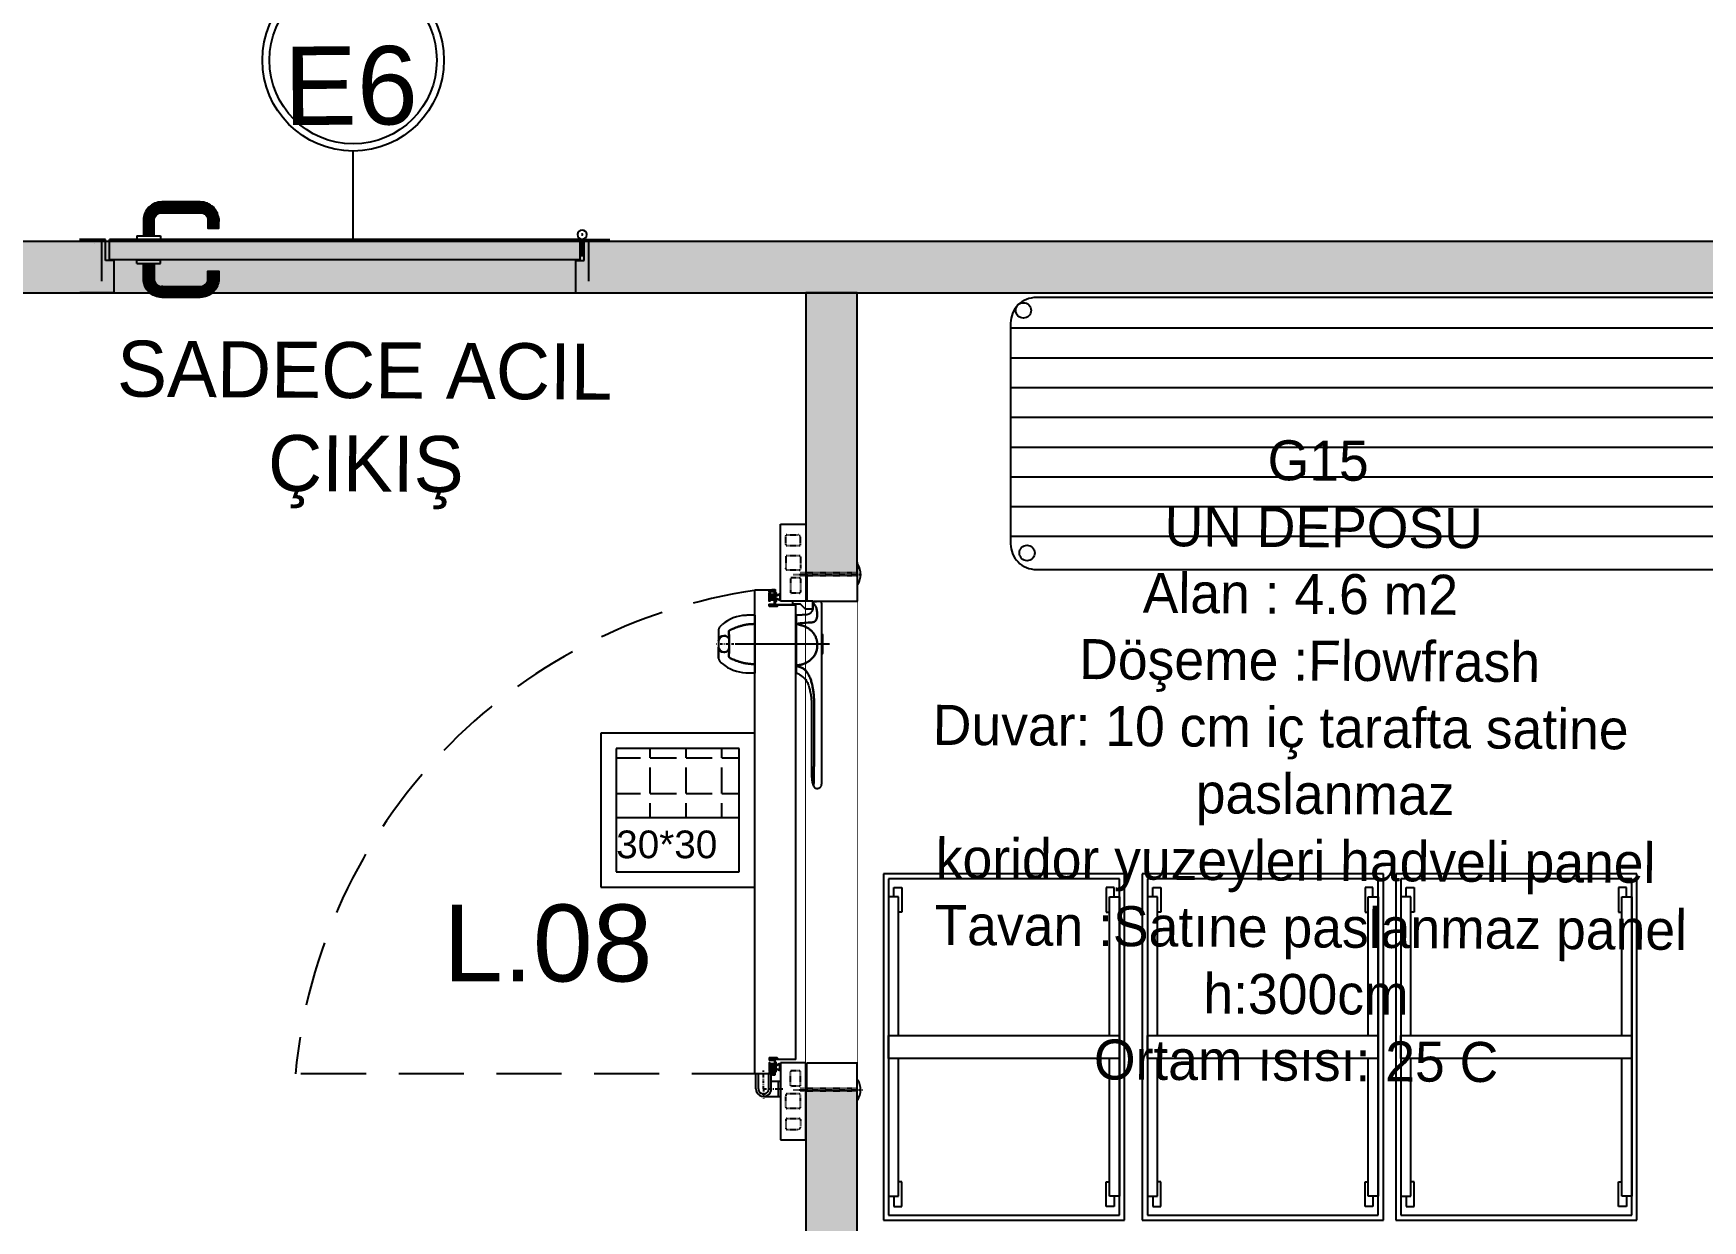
# Model space of a CAD drawing. Header units: millimetres. Extents: x 17474 to 44983, y -1049 to 14585.
# Drawn here: x 19388.9 to 19714.4, y 415.3 to 646.7 of the extents above; entities that cross this region are included whole.
import ezdxf

# ---------------------------------------------------------------- set-up
doc = ezdxf.new("R2010")
doc.units = ezdxf.units.MM
doc.set_wipeout_variables(frame=1)
for name, pattern in [('DASHED', [19.05, 12.7, -6.35]), ('STRICHPUNKT', [1, 0.5, -0.25, 0, -0.25]), ('VERDECKT', [0.375, 0.25, -0.125])]:
    doc.linetypes.add(name, pattern=pattern)
for name, color, linetype in [('10 CM  SOĞUK ODA PANEL-PASLANMAZ KAPLAMA', 253, 'Continuous'), ('ACHSEN', 12, 'STRICHPUNKT'), ('BEMASSUNG', 9, 'Continuous'), ('Kıtc-028 Yer Izgarası', 252, 'Continuous'), ('Kıtc-041 İstif Rafı', 7, 'Continuous'), ('S2000-002 Çizgi', 7, 'Continuous'), ('SCHRAFFUR', 8, 'Continuous'), ('SOĞUK ODA KAPI', 42, 'Continuous'), ('TEFRIS-SABIT_OGE', 7, 'Continuous'), ('TXT-YOO', 7, 'Continuous'), ('UMRISS03', 2, 'Continuous'), ('UMRISS05', 3, 'Continuous'), ('VERDECKTE', 13, 'VERDECKT'), ('YAZI-1_OGE', 255, 'Continuous')]:
    doc.layers.add(name, color=color, linetype=linetype)
doc.layers.add('DÖŞEME', color=7, linetype='Continuous', lineweight=13, true_color=0x616161)
doc.styles.add('MEKAN', font='stylu.ttf', dxfattribs={"height": 13})
doc.styles.get("Standard").update_dxf_attribs({"font": 'arial.ttf'})
doc.styles.add('X_Roads$0$Standard', font='arial.ttf')

# ---------------------------------------------------------------- blocks, each defined once
blk = doc.blocks.new('A$C1AAB3821')
at = {"layer": 'Kıtc-028 Yer Izgarası'}
for p, q in [((30, 30), (0, 30)), ((0, 30), (0, 0)), ((30, 0), (30, 30)), ((27, 27), (3, 27)), ((3, 27), (3, 3)), ((9.65, 25.24), (9.65, 27)), ((16.63, 25.24), (16.63, 27)), ((23.62, 25.24), (23.62, 27)), ((27, 3), (27, 27)), ((3, 25.24), (7.74, 25.24)), ((9.65, 25.24), (14.73, 25.24)), ((9.65, 18.25), (9.65, 23.33)), ((16.63, 25.24), (21.71, 25.24)), ((16.63, 18.25), (16.63, 23.33)), ((23.62, 25.24), (27, 25.24)), ((23.62, 18.25), (23.62, 23.33)), ((3, 18.25), (7.74, 18.25)), ((9.65, 18.25), (14.73, 18.25)), ((9.65, 13.5), (9.65, 16.35)), ((16.63, 18.25), (21.71, 18.25)), ((16.63, 13.5), (16.63, 16.35)), ((23.62, 18.25), (27, 18.25)), ((23.62, 13.5), (23.62, 16.35)), ((27, 13.5), (3, 13.5)), ((3, 13.5), (3, 3)), ((27, 3), (27, 13.5)), ((0, 0), (30, 0)), ((3, 3), (27, 3)), ((3, 3), (27, 3))]:
    blk.add_line(p, q, dxfattribs=at)
blk.add_text('30*30', height=5.4, dxfattribs=at).set_placement((3, 5.64))
blk = doc.blocks.new('A$C0DC34148')
at = {"layer": 'S2000-002 Çizgi', "color": 251}
for p, q in [((0, 47), (0, 0)), ((67.5, 47), (0, 47)), ((1, 46), (1, 1)), ((66.5, 46), (1, 46)), ((4.46, 44.04), (4.46, 46)), ((4.46, 46), (62.85, 46)), ((31.51, 1), (31.51, 46)), ((31.51, 46), (35.99, 46)), ((35.99, 46), (35.99, 1)), ((62.85, 46), (62.85, 44.04)), ((66.5, 1), (66.5, 46)), ((67.5, 0), (67.5, 47)), ((4.46, 44.96), (2.65, 44.96)), ((2.65, 44.96), (2.65, 43.41)), ((2.65, 43.41), (7.44, 43.41)), ((31.51, 44.04), (4.46, 44.04)), ((7.44, 43.41), (7.44, 44.04)), ((62.85, 44.04), (35.99, 44.04)), ((60.06, 43.41), (60.06, 44.04)), ((64.85, 43.41), (60.06, 43.41)), ((62.85, 44.96), (64.85, 44.96)), ((64.85, 44.96), (64.85, 43.41)), ((2.65, 2.04), (2.65, 3.59)), ((2.65, 3.59), (7.44, 3.59)), ((7.44, 3.59), (7.44, 2.96)), ((64.85, 3.59), (60.06, 3.59)), ((60.06, 3.59), (60.06, 2.96)), ((64.85, 2.04), (64.85, 3.59)), ((1, 1), (66.5, 1)), ((4.46, 2.04), (2.65, 2.04)), ((31.51, 2.96), (4.46, 2.96)), ((4.46, 2.96), (4.46, 1)), ((4.46, 1), (62.85, 1)), ((35.99, 1), (31.51, 1)), ((62.85, 2.96), (35.99, 2.96)), ((62.85, 1), (62.85, 2.96)), ((62.85, 2.04), (64.85, 2.04)), ((0, 0), (67.5, 0))]:
    blk.add_line(p, q, dxfattribs=at)
blk = doc.blocks.new('A$C4AF70ADA')
at = {"layer": 'Kıtc-041 İstif Rafı'}
for p, q in [((178, 53), (5, 53)), ((0, 48), (0, 5)), ((183, 47), (0, 47)), ((183, 5), (183, 48)), ((183, 41.2), (0, 41.2)), ((183, 35.4), (0, 35.4)), ((183, 29.6), (0, 29.6)), ((183, 23.8), (0, 23.8)), ((183, 18), (0, 18)), ((183, 12.2), (0, 12.2)), ((183, 6.4), (0, 6.4)), ((5, 0), (178, 0))]:
    blk.add_line(p, q, dxfattribs=at)
for centre in [(2.5, 50.5), (179.78, 49.81), (3.21, 3.21), (179.79, 3.21)]:
    blk.add_circle(centre, 1.5, dxfattribs=at)
for centre, start, end in [((4.96, 48.04), 89.5349, 180.4651), ((178.04, 48), 359.5349, 90.4651), ((4.96, 4.96), 179.5349, 270.4651), ((178.04, 4.96), 269.5349, 0.4651)]:
    blk.add_arc(centre, 4.96, start, end, dxfattribs=at)
blk = doc.blocks.new('ET KAPI KOD')
at = {"layer": 'YAZI-1_OGE', "color": 6}
blk.add_line((15252, 7120.58), (15252, 7137.64), dxfattribs=at)
for radius in [17.7, 16.3]:
    blk.add_circle((15252, 7155.33), radius, dxfattribs=at)
blk = doc.blocks.new('A$C636743B1')
at = {"color": 7, "linetype": 'Continuous', "lineweight": 30}
for p, q in [((17.69, 19.62), (17.35, 19.62)), ((23.35, 20.65), (21.55, 20.65)), ((22.05, 20.66), (22.19, 20.66)), ((22.05, 20.65), (22.05, 20.66)), ((22.29, 20.66), (22.19, 20.66)), ((22.19, 20.65), (22.19, 20.66)), ((22.29, 20.66), (24.42, 20.66)), ((22.29, 20.66), (22.29, 20.65)), ((25.15, 20.65), (23.35, 20.65)), ((24.42, 20.66), (24.52, 20.66)), ((24.42, 20.65), (24.42, 20.66)), ((24.52, 20.66), (24.65, 20.66)), ((24.52, 20.65), (24.52, 20.66)), ((24.65, 20.65), (24.65, 20.66)), ((19.38, 15.55), (17.73, 15.55)), ((19.4, 15.55), (27.56, 15.55)), ((24.95, 1.55), (24.94, 1.42))]:
    blk.add_line(p, q, dxfattribs=at)
for centre, radius, start, end in [((21.55, 20.45), 0.2, 90, 165.3286), ((25.15, 20.45), 0.2, 14.7553, 90), ((18.91, 15.3), 0.552, 27.5288, 30.3991), ((22.76, 1.42), 0.998, 179.8792, 267.552), ((23.95, 1.42), 0.998, 272.448, 0.1208), ((24.05, 1.58), 0.899, 357.9446, 83.1768)]:
    blk.add_arc(centre, radius, start, end, dxfattribs=at)
for points, knots in [([(17.35, 19.62), (17.26, 19.62), (17.17, 19.61), (16.99, 19.6), (16.9, 19.59), (16.73, 19.56), (16.65, 19.55), (16.49, 19.51), (16.42, 19.49), (16.27, 19.45), (16.2, 19.42), (16.08, 19.38), (16.03, 19.35), (15.95, 19.31), (15.92, 19.3), (15.88, 19.27), (15.86, 19.26), (15.8, 19.22), (15.76, 19.19), (15.74, 19.17)], [0, 0, 0, 0, 0.125, 0.125, 0.25, 0.25, 0.375, 0.375, 0.5, 0.5, 0.625, 0.625, 0.75, 0.75, 0.8125, 0.8125, 0.875, 0.875, 1, 1, 1, 1]), ([(19.12, 18.63), (19.12, 18.71), (19.11, 18.79), (19.07, 18.9), (19.06, 18.94), (19.03, 19.01), (19.01, 19.05), (18.97, 19.11), (18.95, 19.15), (18.9, 19.21), (18.87, 19.24), (18.79, 19.32), (18.72, 19.37), (18.62, 19.43), (18.58, 19.45), (18.51, 19.48), (18.47, 19.5), (18.36, 19.54), (18.28, 19.56), (18.11, 19.6), (18.03, 19.61), (17.86, 19.62), (17.78, 19.62), (17.69, 19.62)], [0, 0, 0, 0, 0.125, 0.125, 0.1875, 0.1875, 0.25, 0.25, 0.3125, 0.3125, 0.375, 0.375, 0.5, 0.5, 0.5625, 0.5625, 0.625, 0.625, 0.75, 0.75, 0.875, 0.875, 1, 1, 1, 1]), ([(23.31, 19.63), (23.29, 19.63), (23.26, 19.63), (23.21, 19.63), (23.16, 19.63), (23.11, 19.63), (23.06, 19.62), (22.97, 19.61), (22.85, 19.6), (22.7, 19.57), (22.55, 19.54), (22.36, 19.49), (22.11, 19.4), (21.83, 19.28), (21.47, 19.08), (21.14, 18.84), (20.83, 18.57), (20.62, 18.34), (20.43, 18.1), (20.25, 17.85), (20.09, 17.58), (19.98, 17.36), (19.91, 17.19), (19.87, 17.07), (19.82, 16.95), (19.78, 16.84), (19.76, 16.76), (19.75, 16.71)], [0, 0, 0, 0, 0.010378, 0.020748, 0.031117, 0.041489, 0.051872, 0.06227, 0.093112, 0.124053, 0.154883, 0.185878, 0.24823, 0.310784, 0.373013, 0.498068, 0.559653, 0.62321, 0.684979, 0.74872, 0.810615, 0.874277, 0.898984, 0.923899, 0.949033, 0.974396, 1, 1, 1, 1]), ([(23.35, 19.64), (23.34, 19.64), (23.33, 19.63), (23.32, 19.63), (23.31, 19.63)], [0, 0, 0, 0, 0.499997, 1, 1, 1, 1]), ([(23.42, 19.64), (23.41, 19.64), (23.39, 19.64), (23.36, 19.64), (23.35, 19.64)], [0, 0, 0, 0, 0.500626, 1, 1, 1, 1]), ([(27.44, 16.09), (27.44, 16.11), (27.43, 16.15), (27.42, 16.21), (27.41, 16.27), (27.4, 16.34), (27.39, 16.4), (27.37, 16.5), (27.33, 16.64), (27.28, 16.81), (27.22, 16.99), (27.14, 17.22), (27.01, 17.5), (26.82, 17.83), (26.54, 18.23), (26.13, 18.69), (25.64, 19.06), (25.21, 19.3), (24.87, 19.45), (24.58, 19.54), (24.34, 19.59), (24.16, 19.62), (23.98, 19.64), (23.82, 19.65), (23.7, 19.65), (23.61, 19.65), (23.52, 19.65), (23.45, 19.64), (23.42, 19.64)], [0, 0, 0, 0, 0.010572, 0.021117, 0.031635, 0.042127, 0.052596, 0.06304, 0.0945, 0.125637, 0.157148, 0.188248, 0.251304, 0.315054, 0.376557, 0.501829, 0.626283, 0.688476, 0.751151, 0.813198, 0.844175, 0.874998, 0.906162, 0.937262, 0.952953, 0.96862, 0.984292, 1, 1, 1, 1]), ([(15.35, 18.8), (15.35, 18.8), (15.34, 18.79), (15.37, 18.82), (15.44, 18.89), (15.56, 19), (15.68, 19.11), (15.74, 19.17)], [0, 0, 0, 0, 0.000485, 0.250117, 0.50139, 0.748482, 1, 1, 1, 1]), ([(19.75, 16.71), (19.74, 16.7), (19.73, 16.66), (19.71, 16.6), (19.7, 16.54), (19.68, 16.48), (19.66, 16.39), (19.62, 16.27), (19.58, 16.12), (19.54, 15.97), (19.51, 15.85), (19.49, 15.75), (19.47, 15.69), (19.45, 15.65), (19.44, 15.62), (19.43, 15.59), (19.42, 15.58), (19.42, 15.57), (19.41, 15.56), (19.41, 15.55), (19.4, 15.55)], [0, 0, 0, 0, 0.049484, 0.099223, 0.149218, 0.199471, 0.249985, 0.376922, 0.499168, 0.633864, 0.748411, 0.816683, 0.873652, 0.907735, 0.936863, 0.953569, 0.968429, 0.980097, 0.990588, 1, 1, 1, 1]), ([(50, 19.01), (49.89, 19.01), (49.77, 19.01), (49.6, 19.01), (49.54, 19.01), (49.43, 19.01), (49.38, 19.01), (49.23, 19.01), (49.14, 19.01), (48.96, 19.01), (48.87, 19.01), (48.48, 19.01), (48.23, 19.01), (47.91, 19), (47.81, 19), (47.62, 19.01), (47.53, 19.01), (47.36, 19.01), (47.27, 19.01), (47.13, 19.02), (47.08, 19.02), (46.97, 19.02), (46.92, 19.02), (46.81, 19.02), (46.75, 19.03), (46.64, 19.03), (46.48, 19.03), (46.31, 19.04), (45.99, 19.04), (45.77, 19.05), (45.13, 19.06), (44.71, 19.06), (43.85, 19.06), (43.4, 19.06), (42.7, 19.06), (42.45, 19.06), (41.95, 19.06), (41.7, 19.06), (41.29, 19.06), (41.16, 19.06), (40.88, 19.06), (40.73, 19.06), (40.44, 19.06), (40.3, 19.06), (39.99, 19.06), (39.84, 19.06), (39.6, 19.06), (39.52, 19.06), (39.36, 19.06), (39.28, 19.06), (39.03, 19.06), (38.85, 19.06), (38.6, 19.06), (38.52, 19.06), (38.35, 19.06), (38.27, 19.06), (38.03, 19.06), (37.87, 19.06), (37.57, 19.07), (37.43, 19.07), (37.14, 19.07), (37.01, 19.07), (36.61, 19.07), (36.37, 19.07), (35.89, 19.07), (35.66, 19.07), (35.39, 19.07), (35.33, 19.07), (35.23, 19.07), (35.17, 19.07), (35.01, 19.06), (34.91, 19.06), (34.59, 19.05), (34.38, 19.04), (33.95, 19.02), (33.74, 19), (33.29, 18.97), (33.06, 18.94), (32.7, 18.9), (32.58, 18.89), (32.34, 18.85), (32.22, 18.84), (31.98, 18.79), (31.86, 18.77), (31.68, 18.74), (31.62, 18.73), (31.49, 18.7), (31.43, 18.69), (31.25, 18.65), (31.13, 18.62), (30.89, 18.56), (30.77, 18.52), (30.53, 18.45), (30.41, 18.41), (30.17, 18.33), (30.05, 18.28), (29.7, 18.14), (29.47, 18.03), (29.03, 17.78), (28.83, 17.64), (28.46, 17.33), (28.3, 17.15), (28.04, 16.76), (27.93, 16.54), (27.76, 16.08), (27.69, 15.83), (27.62, 15.59)], [0, 0, 0, 0, 0.007813, 0.007813, 0.011719, 0.011719, 0.015625, 0.015625, 0.023438, 0.023438, 0.03125, 0.03125, 0.0625, 0.0625, 0.078125, 0.078125, 0.09375, 0.09375, 0.109375, 0.109375, 0.117187, 0.117187, 0.125, 0.125, 0.132812, 0.132812, 0.140625, 0.15625, 0.15625, 0.1875, 0.1875, 0.25, 0.25, 0.3125, 0.3125, 0.34375, 0.34375, 0.375, 0.375, 0.390625, 0.390625, 0.40625, 0.40625, 0.421875, 0.421875, 0.4375, 0.4375, 0.445313, 0.445313, 0.453125, 0.453125, 0.46875, 0.46875, 0.476563, 0.476563, 0.484375, 0.484375, 0.5, 0.5, 0.515625, 0.515625, 0.53125, 0.53125, 0.5625, 0.5625, 0.59375, 0.59375, 0.601563, 0.601563, 0.609375, 0.609375, 0.625, 0.625, 0.65625, 0.65625, 0.6875, 0.6875, 0.71875, 0.71875, 0.734375, 0.734375, 0.75, 0.75, 0.765625, 0.765625, 0.773437, 0.773437, 0.78125, 0.78125, 0.796875, 0.796875, 0.8125, 0.8125, 0.828125, 0.828125, 0.84375, 0.84375, 0.875, 0.875, 0.90625, 0.90625, 0.9375, 0.9375, 0.96875, 0.96875, 1, 1, 1, 1]), ([(50, 19.01), (50.06, 19.01), (50.2, 19.01), (50.38, 18.98), (50.55, 18.95), (50.71, 18.94), (50.85, 18.93), (50.96, 18.93), (51.02, 18.94), (51.05, 18.94), (51.05, 18.94), (51.05, 18.94)], [0, 0, 0, 0, 0.110912, 0.232083, 0.362175, 0.499262, 0.636201, 0.76957, 0.893569, 0.955315, 1, 1, 1, 1]), ([(27.56, 15.55), (27.56, 15.55), (27.56, 15.56), (27.55, 15.57), (27.55, 15.58), (27.54, 15.59), (27.54, 15.61), (27.53, 15.62), (27.53, 15.64), (27.52, 15.66), (27.51, 15.69), (27.5, 15.74), (27.48, 15.81), (27.47, 15.88), (27.46, 15.95), (27.45, 16.02), (27.44, 16.07), (27.44, 16.09)], [0, 0, 0, 0, 0.022199, 0.045629, 0.07038, 0.096525, 0.12413, 0.153247, 0.183922, 0.216196, 0.250102, 0.366926, 0.49975, 0.62023, 0.749884, 0.87259, 1, 1, 1, 1]), ([(27.62, 15.59), (27.62, 15.59), (27.62, 15.59), (27.62, 15.59), (27.62, 15.59), (27.62, 15.59), (27.62, 15.58), (27.62, 15.58), (27.61, 15.58), (27.61, 15.57), (27.61, 15.57), (27.61, 15.57), (27.6, 15.57), (27.6, 15.57), (27.6, 15.56), (27.6, 15.56), (27.59, 15.56), (27.59, 15.56), (27.59, 15.56), (27.59, 15.56), (27.58, 15.55), (27.58, 15.55), (27.57, 15.55), (27.57, 15.55)], [0, 0, 0, 0, 0.004751, 0.00945, 0.018647, 0.036285, 0.068918, 0.126251, 0.174269, 0.239554, 0.275914, 0.300499, 0.36816, 0.411986, 0.453888, 0.509378, 0.52138, 0.533002, 0.573311, 0.637733, 0.717038, 0.866069, 1, 1, 1, 1]), ([(28.98, 15.55), (28.98, 15.55), (28.96, 15.55), (28.88, 15.55), (28.75, 15.55), (28.56, 15.55), (28.34, 15.55), (28.14, 15.55), (27.97, 15.55), (27.84, 15.55), (27.71, 15.55), (27.62, 15.55), (27.58, 15.55), (27.58, 15.55), (27.57, 15.55), (27.57, 15.55)], [0.8527358, 0.8527358, 0.8527358, 0.8527358, 0.8711439, 0.8895519, 0.9079599, 0.9263679, 0.9447759, 0.963184, 0.972388, 0.981592, 0.990796, 1, 1, 1, 1.0009475, 1.0009475, 1.0009475, 1.0009475]), ([(17.7, 7.45), (17.7, 7.45), (17.7, 7.45), (17.7, 7.45), (17.7, 7.45), (17.71, 7.45), (17.71, 7.45), (17.72, 7.45), (17.72, 7.45), (17.73, 7.45), (17.76, 7.45), (17.81, 7.45), (17.87, 7.45), (17.97, 7.45), (18.13, 7.45), (18.33, 7.45), (18.52, 7.45), (18.67, 7.45), (18.83, 7.45), (18.97, 7.45), (19.09, 7.45), (19.19, 7.45), (19.28, 7.45), (19.35, 7.45), (19.38, 7.45)], [0, 0, 0, 0, 0.015637, 0.031267, 0.046891, 0.062512, 0.078134, 0.093757, 0.109384, 0.125019, 0.187516, 0.250026, 0.312523, 0.375033, 0.500001, 0.62497, 0.687468, 0.749977, 0.812475, 0.874984, 0.906241, 0.937483, 0.96873, 1, 1, 1, 1]), ([(19.38, 7.45), (19.38, 7.45), (19.39, 7.45), (19.4, 7.45), (19.41, 7.45), (19.42, 7.45), (19.42, 7.45)], [0, 0, 0, 0, 0.248094, 0.500004, 0.805842, 1, 1, 1, 1]), ([(19.43, 7.45), (19.45, 7.45), (19.49, 7.45), (19.54, 7.45), (19.6, 7.45), (19.66, 7.45), (19.71, 7.45), (19.77, 7.45), (19.83, 7.45), (19.89, 7.45), (19.95, 7.45), (20.01, 7.45), (20.07, 7.45), (20.13, 7.45), (20.19, 7.45), (20.26, 7.45), (20.32, 7.45), (20.38, 7.45), (20.45, 7.45), (20.51, 7.45), (20.57, 7.45), (20.64, 7.45), (20.7, 7.45), (20.77, 7.45), (20.84, 7.45), (20.9, 7.45), (20.97, 7.45), (21.04, 7.45), (21.1, 7.45), (21.17, 7.45), (21.3, 7.45), (21.49, 7.45), (21.75, 7.45), (22.01, 7.45), (22.27, 7.45), (22.54, 7.45), (22.9, 7.45), (23.35, 7.45), (23.8, 7.45), (24.15, 7.45), (24.42, 7.45), (24.68, 7.45), (24.94, 7.45), (25.2, 7.45), (25.42, 7.45), (25.59, 7.45), (25.72, 7.45), (25.85, 7.45), (25.98, 7.45), (26.1, 7.45), (26.23, 7.45), (26.35, 7.45), (26.47, 7.45), (26.59, 7.45), (26.71, 7.45), (26.83, 7.45), (26.94, 7.45), (27.05, 7.45), (27.16, 7.45), (27.23, 7.45), (27.27, 7.45)], [0, 0, 0, 0, 0.008782, 0.017541, 0.02628, 0.035001, 0.043705, 0.052393, 0.061066, 0.069724, 0.07837, 0.087003, 0.095627, 0.10424, 0.112845, 0.121442, 0.130033, 0.138617, 0.147197, 0.155772, 0.164343, 0.172911, 0.181476, 0.19004, 0.198601, 0.207162, 0.215721, 0.224279, 0.232836, 0.241393, 0.24995, 0.28151, 0.312787, 0.343766, 0.374433, 0.406269, 0.43705, 0.499703, 0.56189, 0.592527, 0.624205, 0.655053, 0.68622, 0.717693, 0.749456, 0.766038, 0.782622, 0.79921, 0.815803, 0.832404, 0.849015, 0.865642, 0.88229, 0.898964, 0.915673, 0.932423, 0.949222, 0.96608, 0.983001, 1, 1, 1, 1]), ([(19.43, 7.45), (19.44, 7.32), (19.44, 7.19), (19.45, 6.92), (19.46, 6.79), (19.48, 6.53), (19.49, 6.41), (19.52, 6.16), (19.53, 6.03), (19.56, 5.85), (19.57, 5.79), (19.58, 5.7), (19.59, 5.67), (19.6, 5.61), (19.61, 5.58), (19.62, 5.5), (19.63, 5.44), (19.66, 5.33), (19.7, 5.16), (19.74, 5), (19.8, 4.8), (19.83, 4.69), (19.89, 4.49), (19.92, 4.39), (19.99, 4.2), (20.02, 4.11), (20.12, 3.84), (20.19, 3.67), (20.28, 3.44), (20.33, 3.32), (20.37, 3.22), (20.4, 3.15), (20.41, 3.12), (20.45, 3.03), (20.47, 2.97), (20.52, 2.86), (20.53, 2.81), (20.56, 2.75), (20.57, 2.73), (20.58, 2.7), (20.59, 2.68), (20.61, 2.66), (20.61, 2.65), (20.62, 2.64), (20.62, 2.64), (20.62, 2.63), (20.63, 2.63), (20.63, 2.63), (20.63, 2.63), (20.63, 2.63), (20.63, 2.63), (20.63, 2.62), (20.63, 2.62), (20.63, 2.62), (20.63, 2.62), (20.64, 2.62), (20.64, 2.62), (20.64, 2.61), (20.65, 2.6), (20.68, 2.56), (20.71, 2.53), (20.8, 2.44), (20.86, 2.41), (20.96, 2.38), (20.99, 2.38), (21.03, 2.38), (21.05, 2.38), (21.07, 2.38), (21.07, 2.38), (21.08, 2.38), (21.08, 2.38), (21.09, 2.39), (21.09, 2.39), (21.1, 2.39), (21.1, 2.39), (21.17, 2.4), (21.22, 2.41), (21.39, 2.43), (21.49, 2.44), (21.7, 2.45), (21.8, 2.45), (22, 2.45), (22.11, 2.45), (22.27, 2.46), (22.32, 2.46), (22.4, 2.47), (22.43, 2.47), (22.47, 2.47), (22.49, 2.47), (22.51, 2.47), (22.52, 2.47), (22.53, 2.47), (22.53, 2.47), (22.53, 2.47), (22.53, 2.47), (22.53, 2.47), (22.53, 2.47), (22.53, 2.47), (22.53, 2.47), (22.53, 2.47), (22.53, 2.47), (22.54, 2.47), (22.54, 2.47), (22.54, 2.47), (22.54, 2.47), (22.54, 2.47), (22.54, 2.47), (22.54, 2.47), (22.55, 2.47)], [0, 0, 0, 0, 0.015625, 0.015625, 0.03125, 0.03125, 0.046875, 0.046875, 0.0625, 0.0625, 0.070312, 0.070312, 0.074219, 0.074219, 0.078125, 0.078125, 0.085937, 0.085937, 0.09375, 0.109375, 0.109375, 0.125, 0.125, 0.140625, 0.140625, 0.15625, 0.15625, 0.1875, 0.1875, 0.203125, 0.210937, 0.210937, 0.21875, 0.21875, 0.234375, 0.234375, 0.25, 0.25, 0.257812, 0.257812, 0.265625, 0.265625, 0.269531, 0.269531, 0.271484, 0.271484, 0.273437, 0.273437, 0.273926, 0.273926, 0.274414, 0.274414, 0.275391, 0.275391, 0.276367, 0.276367, 0.277344, 0.277344, 0.28125, 0.28125, 0.3125, 0.3125, 0.375, 0.375, 0.40625, 0.40625, 0.421875, 0.421875, 0.425781, 0.425781, 0.429687, 0.429687, 0.433594, 0.433594, 0.4375, 0.4375, 0.5, 0.5, 0.625, 0.625, 0.75, 0.75, 0.875, 0.875, 0.9375, 0.9375, 0.96875, 0.96875, 0.984375, 0.984375, 0.992187, 0.992187, 0.993164, 0.993164, 0.993652, 0.993652, 0.994141, 0.994141, 0.995117, 0.995117, 0.996094, 0.996094, 0.996582, 0.996582, 0.99707, 0.99707, 0.998047, 1, 1, 1, 1]), ([(24.16, 2.47), (24.16, 2.47), (24.16, 2.47), (24.16, 2.47), (24.16, 2.47), (24.17, 2.47), (24.17, 2.47), (24.17, 2.47), (24.17, 2.47), (24.17, 2.47), (24.17, 2.47), (24.17, 2.47), (24.18, 2.47), (24.18, 2.47), (24.19, 2.47), (24.21, 2.47), (24.23, 2.47), (24.27, 2.47), (24.3, 2.47), (24.38, 2.46), (24.43, 2.46), (24.59, 2.45), (24.7, 2.45), (24.9, 2.45), (25, 2.45), (25.21, 2.44), (25.31, 2.43), (25.48, 2.41), (25.53, 2.4), (25.59, 2.39), (25.6, 2.39), (25.6, 2.39), (25.61, 2.39), (25.62, 2.38), (25.63, 2.38), (25.63, 2.38), (25.64, 2.38), (25.65, 2.38), (25.66, 2.38), (25.67, 2.38), (25.71, 2.38), (25.77, 2.38), (25.83, 2.41), (25.89, 2.44), (25.93, 2.47), (25.99, 2.52), (26.02, 2.55), (26.05, 2.6), (26.05, 2.6), (26.06, 2.61), (26.06, 2.61), (26.06, 2.62), (26.06, 2.62), (26.07, 2.62), (26.07, 2.62), (26.07, 2.62), (26.07, 2.62), (26.07, 2.62), (26.07, 2.62), (26.07, 2.63), (26.07, 2.63), (26.08, 2.63), (26.08, 2.64), (26.09, 2.65), (26.1, 2.67), (26.11, 2.68), (26.13, 2.72), (26.14, 2.74), (26.15, 2.78), (26.16, 2.8), (26.18, 2.85), (26.19, 2.87), (26.22, 2.95), (26.25, 3.01), (26.32, 3.19), (26.38, 3.33), (26.47, 3.56), (26.51, 3.64), (26.57, 3.82), (26.61, 3.9), (26.68, 4.09), (26.71, 4.18), (26.78, 4.37), (26.81, 4.47), (26.87, 4.67), (26.9, 4.77), (26.96, 4.98), (26.99, 5.09), (27.04, 5.3), (27.07, 5.42), (27.09, 5.55), (27.09, 5.56), (27.1, 5.59), (27.1, 5.6), (27.11, 5.63), (27.11, 5.65), (27.11, 5.68), (27.12, 5.72), (27.13, 5.77), (27.14, 5.83), (27.14, 5.86), (27.17, 6.01), (27.18, 6.13), (27.21, 6.39), (27.22, 6.52), (27.24, 6.78), (27.25, 6.91), (27.26, 7.18), (27.26, 7.32), (27.27, 7.45)], [0, 0, 0, 0, 0.001953, 0.001953, 0.003906, 0.003906, 0.005859, 0.005859, 0.006348, 0.006348, 0.006836, 0.006836, 0.007812, 0.007812, 0.015625, 0.015625, 0.03125, 0.03125, 0.0625, 0.0625, 0.125, 0.125, 0.25, 0.25, 0.375, 0.375, 0.5, 0.5, 0.5625, 0.5625, 0.566406, 0.566406, 0.570312, 0.574219, 0.574219, 0.578125, 0.578125, 0.585937, 0.585937, 0.59375, 0.59375, 0.625, 0.65625, 0.65625, 0.6875, 0.6875, 0.71875, 0.71875, 0.722656, 0.722656, 0.724609, 0.724609, 0.725098, 0.725098, 0.725586, 0.725586, 0.726562, 0.726562, 0.727539, 0.727539, 0.728516, 0.728516, 0.730469, 0.734375, 0.734375, 0.742187, 0.742187, 0.75, 0.75, 0.757812, 0.757812, 0.765625, 0.765625, 0.78125, 0.78125, 0.8125, 0.8125, 0.828125, 0.828125, 0.84375, 0.84375, 0.859375, 0.859375, 0.875, 0.875, 0.890625, 0.890625, 0.90625, 0.90625, 0.921875, 0.921875, 0.923828, 0.923828, 0.925781, 0.925781, 0.927734, 0.927734, 0.929687, 0.933594, 0.933594, 0.9375, 0.9375, 0.953125, 0.953125, 0.96875, 0.96875, 0.984375, 0.984375, 1, 1, 1, 1]), ([(27.28, 7.45), (27.28, 7.45), (27.29, 7.45), (27.3, 7.45), (27.31, 7.45), (27.32, 7.45), (27.32, 7.45)], [0, 0, 0, 0, 0.170194, 0.499992, 0.752039, 1, 1, 1, 1]), ([(27.32, 7.45), (27.34, 7.45), (27.37, 7.45), (27.42, 7.45), (27.47, 7.45), (27.51, 7.45), (27.56, 7.45), (27.61, 7.45), (27.65, 7.45), (27.74, 7.45), (27.87, 7.45), (28.04, 7.45), (28.19, 7.45), (28.37, 7.45), (28.57, 7.45), (28.73, 7.45), (28.83, 7.45), (28.89, 7.45), (28.94, 7.45), (28.97, 7.45), (28.99, 7.45), (28.99, 7.45), (29, 7.45), (29, 7.45), (29, 7.45)], [0, 0, 0, 0, 0.015637, 0.031267, 0.046891, 0.062512, 0.078134, 0.093757, 0.109384, 0.125019, 0.187516, 0.250026, 0.312523, 0.375033, 0.500001, 0.62497, 0.687467, 0.749977, 0.812474, 0.874984, 0.90624, 0.937483, 0.968729, 1, 1, 1, 1]), ([(21.75, 1.55), (21.75, 1.6), (21.75, 1.65), (21.77, 1.76), (21.78, 1.81), (21.82, 1.92), (21.84, 1.97), (21.9, 2.07), (21.93, 2.12), (22.01, 2.21), (22.05, 2.25), (22.14, 2.32), (22.19, 2.35), (22.29, 2.41), (22.34, 2.43), (22.44, 2.46), (22.49, 2.47), (22.55, 2.47)], [0, 0, 0, 0, 0.125, 0.125, 0.25, 0.25, 0.375, 0.375, 0.5, 0.5, 0.625, 0.625, 0.75, 0.75, 0.875, 0.875, 1, 1, 1, 1]), ([(22.55, 2.47), (22.55, 2.47), (22.58, 2.47), (22.65, 2.47), (22.68, 2.47), (22.73, 2.47), (22.77, 2.47), (22.84, 2.47), (22.88, 2.47), (22.96, 2.47), (23.01, 2.47), (23.1, 2.47), (23.15, 2.47), (23.25, 2.47), (23.3, 2.47), (23.45, 2.47), (23.56, 2.47), (23.74, 2.47), (23.83, 2.47), (23.97, 2.47), (24.03, 2.47), (24.12, 2.47), (24.15, 2.47), (24.16, 2.47)], [0, 0, 0, 0, 0.125, 0.125, 0.1875, 0.1875, 0.25, 0.25, 0.3125, 0.3125, 0.375, 0.375, 0.4375, 0.4375, 0.5, 0.5, 0.625, 0.625, 0.75, 0.75, 0.875, 0.875, 1, 1, 1, 1])]:
    blk.add_open_spline(points, degree=3, knots=knots, dxfattribs=at)
for points, degree in [([(19.38, 15.55), (19.29, 16.58), (19.2, 17.6), (19.12, 18.63)], 3), ([(51.05, 18.94), (51.05, 18.94)], 1), ([(19.38, 15.55), (19.38, 15.56), (19.39, 15.57), (19.39, 15.57)], 3), ([(19.4, 15.55), (19.4, 15.55), (19.39, 15.55), (19.38, 15.55)], 3), ([(27.57, 15.55), (27.57, 15.55), (27.56, 15.55), (27.56, 15.55)], 3), ([(19.43, 7.45), (19.43, 7.45), (19.42, 7.45), (19.42, 7.45)], 3), ([(27.28, 7.45), (27.28, 7.45), (27.27, 7.45), (27.27, 7.45)], 3), ([(21.76, 1.42), (21.76, 1.46), (21.75, 1.51), (21.75, 1.55)], 3), ([(23.99, 0.42), (26.13, 0.42)], 1)]:
    blk.add_open_spline(points, degree=degree, dxfattribs=at)
at = {"layer": 'ACHSEN', "ltscale": 0.2}
for p, q in [((9.77, 14.99), (9.77, 28.36)), ((110.26, 14.99), (110.26, 28.44)), ((3.95, 16.4), (2.55, 16.4)), ((6.35, 16.4), (8.22, 16.4)), ((8.11, 16.4), (8.7, 16.4)), ((10.65, 16.4), (13.25, 16.4)), ((109.35, 16.4), (106.75, 16.4)), ((111.88, 16.4), (111.3, 16.4)), ((113.65, 16.4), (111.78, 16.4)), ((116.05, 16.4), (117.45, 16.4)), ((2.05, 13.7), (2.05, 15.9)), ((3.95, 13.5), (2.25, 13.5)), ((4.15, 13.7), (4.15, 16.2)), ((6.15, 16.2), (6.15, 13.7)), ((6.35, 13.5), (8.48, 13.5)), ((8.69, 13.5), (8.49, 13.5)), ((8.95, 16.2), (8.95, 13.7)), ((10.45, 16.2), (10.45, 14.6)), ((10.65, 14.4), (13.25, 14.4)), ((13.45, 16.2), (13.45, 14.6)), ((106.55, 16.2), (106.55, 14.6)), ((109.35, 14.4), (106.75, 14.4)), ((109.55, 16.2), (109.55, 14.6)), ((111.05, 16.2), (111.05, 13.7)), ((111.31, 13.5), (111.51, 13.5)), ((113.65, 13.5), (111.52, 13.5)), ((113.85, 16.2), (113.85, 13.7)), ((115.85, 13.7), (115.85, 16.2)), ((116.05, 13.5), (117.75, 13.5)), ((117.95, 13.7), (117.95, 15.9))]:
    blk.add_line(p, q, dxfattribs=at)
at = {"layer": 'ACHSEN', "ltscale": 40}
blk.add_line((23.35, 22.01), (23.35, 3.67), dxfattribs=at)
at = {"layer": 'ACHSEN'}
for p, q in [((23.4, 21), (23.4, 0)), ((110.05, 9.23), (110.05, 12.93)), ((110.05, 9.19), (106.5, 9.19)), ((110.05, 9.19), (112.05, 9.19))]:
    blk.add_line(p, q, dxfattribs=at)
at = {"layer": 'ACHSEN', "ltscale": 0.2}
for centre, radius, start, end in [((2.55, 15.9), 0.5, 90, 180), ((3.95, 16.2), 0.2, 0, 90), ((6.35, 16.2), 0.2, 90, 180), ((8.71, 16.15), 0.248, 11.1412, 91.5392), ((10.65, 16.2), 0.2, 90, 180), ((13.25, 16.2), 0.2, 0, 90), ((106.75, 16.2), 0.2, 90, 180), ((109.35, 16.2), 0.2, 0, 90), ((111.29, 16.15), 0.248, 88.4608, 168.8588), ((113.65, 16.2), 0.2, 0, 90), ((116.05, 16.2), 0.2, 90, 180), ((117.45, 15.9), 0.5, 0, 90), ((2.25, 13.7), 0.2, 180, 270), ((3.95, 13.7), 0.2, 270, 0), ((6.35, 13.7), 0.2, 180, 270), ((8.71, 13.75), 0.248, 268.4608, 348.8588), ((10.65, 14.6), 0.2, 180, 270), ((13.25, 14.6), 0.2, 270, 0), ((106.75, 14.6), 0.2, 180, 270), ((109.35, 14.6), 0.2, 270, 0), ((111.29, 13.75), 0.248, 191.1412, 271.5392), ((113.65, 13.7), 0.2, 270, 0), ((116.05, 13.7), 0.2, 180, 270), ((117.75, 13.7), 0.2, 270, 0)]:
    blk.add_arc(centre, radius, start, end, dxfattribs=at)
at = {"layer": 'BEMASSUNG'}
blk.add_line((15.1, 19.5), (15.1, 18.77), dxfattribs=at)
at = {"layer": 'UMRISS03'}
for p, q in [((15.7, 10.62), (15.7, 15.5)), ((12.85, 11.3), (13, 11.3)), ((12.85, 11.3), (13, 11.3)), ((14, 10.9), (14, 11.29)), ((14.25, 11.44), (14.15, 11.44)), ((14.25, 10.75), (14.15, 10.75)), ((14.4, 10.9), (14.4, 11.29)), ((105.6, 10.9), (105.6, 11.29)), ((105.75, 11.44), (105.85, 11.44)), ((105.75, 10.75), (105.85, 10.75)), ((106, 10.9), (106, 11.29)), ((107.15, 11.3), (107, 11.3)), ((107.15, 11.3), (107, 11.3)), ((110.05, 10.69), (107.15, 10.69)), ((110.05, 10.19), (107.15, 10.19)), ((108.55, 10.69), (108.55, 12.45)), ((108.55, 12), (111.55, 12)), ((111.55, 10.45), (111.55, 12.45)), ((111.55, 9.19), (111.55, 10.45)), ((110.05, 8.19), (107.15, 8.19)), ((110.05, 7.69), (107.15, 7.69))]:
    blk.add_line(p, q, dxfattribs=at)
blk.add_lwpolyline([(16.5, 18.8), (15, 18.8), (15, 14.8), (15.5, 14.8), (15.5, 16.3), (16.5, 17.3)], close=True, dxfattribs=at)
for points in [[(13, 11.3), (12.85, 11.3), (12.85, 10.75), (12.7, 10.9), (12.7, 11.35, -0.414214), (12.8, 11.45), (13.65, 11.45, -0.414214), (13.75, 11.35), (13.75, 10.5, 0.414214), (13.85, 10.4), (14.55, 10.4, 0.414214), (14.65, 10.5), (14.65, 11.35, -0.414214), (14.75, 11.45), (15.6, 11.45, -0.414214), (15.7, 11.35), (15.7, 10.45, 0.414214), (15.75, 10.4), (15.8, 10.4, 0.414214), (15.85, 10.45), (15.85, 11.95), (16, 11.8), (16, 10.35, -0.414214), (15.9, 10.25), (15.65, 10.25, -0.414214), (15.55, 10.35), (15.55, 11.25, 0.414214), (15.5, 11.3), (14.85, 11.3, 0.414214), (14.8, 11.25), (14.8, 10.45, 0.414214), (14.85, 10.4), (15, 10.4), (15, 10.25), (13.4, 10.25), (13.4, 10.4), (13.55, 10.4, 0.414214), (13.6, 10.45), (13.6, 11.25, 0.414214), (13.55, 11.3), (13.2, 11.3, 0.414214), (13.15, 11.25), (13.15, 10.25), (13, 10.25)], [(14.74, 12.34, -0.417939), (14.8, 12.21), (14.62, 11.81, 0.285801), (14.64, 11.7), (15.06, 11.62, -0.640765), (14.98, 11.45), (14.52, 11.45), (14.52, 11.27), (14.65, 11.27), (14.52, 11.03), (14.65, 11.03), (14.52, 10.79), (14.65, 10.79), (14.52, 10.55), (13.88, 10.55), (13.75, 10.79), (13.88, 10.79), (13.75, 11.03), (13.88, 11.03), (13.75, 11.27), (13.88, 11.27), (13.88, 11.45), (13.42, 11.45, -0.640765), (13.34, 11.62), (13.76, 11.7, 0.285801), (13.78, 11.81), (13.6, 12.21, -0.417939), (13.66, 12.34, -0.198647)], [(14.71, 12.25), (14.71, 12.25), (14.53, 11.85, 0.285801), (14.56, 11.64), (14.98, 11.55), (13.42, 11.55), (13.84, 11.64, 0.285801), (13.87, 11.85), (13.69, 12.25, -0.198647)], [(107, 11.3), (107.15, 11.3), (107.15, 10.75), (107.3, 10.9), (107.3, 11.35, 0.414214), (107.2, 11.45), (106.35, 11.45, 0.414214), (106.25, 11.35), (106.25, 10.5, -0.414214), (106.15, 10.4), (105.45, 10.4, -0.414214), (105.35, 10.5), (105.35, 11.35, 0.414214), (105.25, 11.45), (104.4, 11.45, 0.414214), (104.3, 11.35), (104.3, 10.45, -0.414214), (104.25, 10.4), (104.2, 10.4, -0.414214), (104.15, 10.45), (104.15, 11.95), (104, 11.8), (104, 10.35, 0.414214), (104.1, 10.25), (104.35, 10.25, 0.414214), (104.45, 10.35), (104.45, 11.25, -0.414214), (104.5, 11.3), (105.15, 11.3, -0.414214), (105.2, 11.25), (105.2, 10.45, -0.414214), (105.15, 10.4), (105, 10.4), (105, 10.25), (106.6, 10.25), (106.6, 10.4), (106.45, 10.4, -0.414214), (106.4, 10.45), (106.4, 11.25, -0.414214), (106.45, 11.3), (106.8, 11.3, -0.414214), (106.85, 11.25), (106.85, 10.25), (107, 10.25)], [(105.26, 12.34, 0.417939), (105.2, 12.21), (105.38, 11.81, -0.285801), (105.36, 11.7), (104.94, 11.62, 0.640765), (105.02, 11.45), (105.48, 11.45), (105.48, 11.27), (105.35, 11.27), (105.48, 11.03), (105.35, 11.03), (105.48, 10.79), (105.35, 10.79), (105.48, 10.55), (106.12, 10.55), (106.25, 10.79), (106.12, 10.79), (106.25, 11.03), (106.12, 11.03), (106.25, 11.27), (106.12, 11.27), (106.12, 11.45), (106.58, 11.45, 0.640765), (106.66, 11.62), (106.24, 11.7, -0.285801), (106.22, 11.81), (106.4, 12.21, 0.417939), (106.34, 12.34, 0.198647)], [(105.29, 12.25), (105.29, 12.25), (105.47, 11.85, -0.285801), (105.44, 11.64), (105.02, 11.55), (106.58, 11.55), (106.16, 11.64, -0.285801), (106.13, 11.85), (106.31, 12.25, 0.198647)]]:
    blk.add_lwpolyline(points, format="xyb", close=True, dxfattribs=at)
for centre, radius, start, end in [((9.77, 24.15), 3.94, 60.2059, 119.977), ((110.26, 24.14), 3.94, 60.023, 119.7941), ((14.15, 11.29), 0.15, 90, 180), ((14.15, 10.9), 0.15, 180, 270), ((14.25, 11.29), 0.15, 0, 90), ((14.25, 10.9), 0.15, 270, 0), ((105.75, 11.29), 0.15, 90, 180), ((105.75, 10.9), 0.15, 180, 270), ((105.85, 11.29), 0.15, 0, 90), ((105.85, 10.9), 0.15, 270, 0), ((110.05, 9.19), 1.5, 270, 90), ((110.05, 9.19), 1, 270, 90)]:
    blk.add_arc(centre, radius, start, end, dxfattribs=at)
at = {"layer": 'UMRISS05'}
for p, q in [((7.4, 27.45), (15, 27.45)), ((15, 19.41), (15, 27.45)), ((105, 17.6), (105, 27.45)), ((114.65, 27.45), (105, 27.45)), ((0, 17.45), (6.88, 17.45)), ((0, 12.45), (0, 17.45)), ((6.79, 17.45), (15, 17.45)), ((9.74, 17.6), (15, 17.6)), ((15, 17.45), (15, 12.45)), ((110.26, 17.6), (105, 17.6)), ((113.21, 17.45), (105, 17.45)), ((105, 17.45), (105, 12.45)), ((120, 17.45), (113.11, 17.45)), ((120, 12.45), (120, 17.45)), ((104.3, 15.5), (15.7, 15.5)), ((15.7, 15.5), (15.7, 10.9)), ((15.7, 11.55), (15.7, 15.5)), ((104.3, 15.5), (104.3, 10.9)), ((8.5, 12.45), (0, 12.45)), ((15, 12.45), (8.5, 12.45)), ((12.85, 11.3), (12.85, 7.5)), ((15.7, 11.55), (15.7, 10.6)), ((105, 12.45), (111.5, 12.45)), ((107.15, 11.3), (107.15, 7.5)), ((111.5, 12.45), (120, 12.45)), ((107.15, 7.5), (12.85, 7.5)), ((20.57, 0.42), (22.71, 0.42)), ((22.71, 0.42), (22.71, 0.42)), ((23.99, 0.42), (26.14, 0.42)), ((23.99, 0.42), (23.99, 0.42))]:
    blk.add_line(p, q, dxfattribs=at)
for centre, radius, start, end in [((15.35, 20.2), 0.3, 90, 180), ((25.26, 5.99), 7.5, 182, 220.3216), ((21.45, 5.99), 7.5, 319.7004, 358), ((20.59, 1.37), 0.953, 237.5815, 268.8211), ((26.11, 1.37), 0.953, 271.1789, 302.4185)]:
    blk.add_arc(centre, radius, start, end, dxfattribs=at)
for points, degree in [([(15.05, 20.2), (15.05, 19.1)], 1), ([(15.36, 20.5), (19.33, 20.5), (21.32, 20.5), (50.67, 20.5)], 3), ([(51.48, 19.61), (51.48, 19.73)], 1), ([(15.35, 18.8), (16.26, 18.8)], 1), ([(17.66, 17.45), (17.73, 15.55)], 1), ([(17.7, 7.45), (17.76, 5.73)], 1), ([(28.94, 5.73), (29, 7.45)], 1), ([(20.57, 0.42), (22.71, 0.42)], 1)]:
    blk.add_open_spline(points, degree=degree, dxfattribs=at)
for points, knots in [([(51.48, 19.73), (51.47, 19.78), (51.47, 19.87), (51.42, 20.02), (51.34, 20.16), (51.24, 20.28), (51.11, 20.38), (50.97, 20.45), (50.82, 20.49), (50.73, 20.5), (50.68, 20.5)], [0, 0, 0, 0, 0.11689, 0.240466, 0.368935, 0.5, 0.631064, 0.759535, 0.883108, 1, 1, 1, 1]), ([(51.05, 18.94), (51.11, 18.97), (51.24, 19.04), (51.38, 19.2), (51.47, 19.4), (51.48, 19.54), (51.48, 19.61)], [0, 0, 0, 0, 0.24419, 0.499952, 0.755741, 1, 1, 1, 1]), ([(15.05, 19.1), (15.05, 19.06), (15.06, 19), (15.1, 18.93), (15.14, 18.89), (15.19, 18.85), (15.26, 18.81), (15.31, 18.8), (15.35, 18.8)], [0, 0, 0, 0, 0.239457, 0.368361, 0.5, 0.631639, 0.760542, 1, 1, 1, 1]), ([(16.26, 18.8), (16.37, 18.79), (16.57, 18.78), (16.82, 18.69), (17.01, 18.59), (17.17, 18.47), (17.32, 18.33), (17.48, 18.11), (17.62, 17.81), (17.65, 17.57), (17.66, 17.45)], [0, 0, 0, 0, 0.149019, 0.276482, 0.376209, 0.450174, 0.545333, 0.672102, 0.826366, 1, 1, 1, 1]), ([(28.98, 15.55), (29.02, 15.66), (29.1, 15.88), (29.25, 16.16), (29.41, 16.42), (29.59, 16.67), (29.82, 16.93), (30.1, 17.2), (30.45, 17.48), (30.87, 17.74), (31.35, 17.95), (31.84, 18.09), (32.27, 18.19), (32.62, 18.26), (32.93, 18.32), (33.21, 18.37), (33.51, 18.41), (33.83, 18.45), (34.16, 18.49), (34.52, 18.52), (34.92, 18.54), (35.38, 18.55), (35.9, 18.55), (36.48, 18.55), (37.09, 18.55), (37.73, 18.55), (38.52, 18.55), (39.44, 18.55), (40.48, 18.55), (41.48, 18.55), (42.43, 18.55), (43.3, 18.55), (44.1, 18.55), (44.75, 18.55), (45.27, 18.55), (45.67, 18.55), (46.03, 18.55), (46.36, 18.55), (46.66, 18.55), (46.94, 18.55), (47.25, 18.55), (47.61, 18.55), (47.94, 18.55), (48.24, 18.55), (48.5, 18.55), (48.8, 18.55), (49.11, 18.55), (49.42, 18.56), (49.73, 18.58), (50.08, 18.64), (50.46, 18.73), (50.79, 18.83), (50.99, 18.91), (51.05, 18.94)], [0, 0, 0, 0, 0.015896, 0.029532, 0.041055, 0.055276, 0.06873, 0.086042, 0.10476, 0.126321, 0.150225, 0.172087, 0.191197, 0.206842, 0.219097, 0.230984, 0.244387, 0.258017, 0.27224, 0.287483, 0.304285, 0.323838, 0.346447, 0.371548, 0.398236, 0.425755, 0.453757, 0.49961, 0.544709, 0.587913, 0.628466, 0.665831, 0.700508, 0.731077, 0.750087, 0.767323, 0.78288, 0.796808, 0.809806, 0.820554, 0.833827, 0.849207, 0.8669, 0.876896, 0.88792, 0.900397, 0.915384, 0.927207, 0.940552, 0.955654, 0.97263, 0.991327, 1, 1, 1, 1]), ([(20.01, 0.63), (19.95, 0.7), (19.78, 0.86), (19.63, 1.03), (19.54, 1.14)], [0, 0, 0, 0, 0.383497, 1, 1, 1, 1]), ([(22.71, 0.42), (22.72, 0.42), (22.73, 0.42), (22.77, 0.42), (22.78, 0.42), (22.82, 0.42), (22.84, 0.42), (22.89, 0.42), (22.92, 0.42), (22.99, 0.42), (23.03, 0.42), (23.12, 0.42), (23.16, 0.42), (23.25, 0.42), (23.3, 0.42), (23.4, 0.42), (23.45, 0.42), (23.54, 0.42), (23.59, 0.42), (23.67, 0.42), (23.71, 0.42), (23.78, 0.42), (23.81, 0.42), (23.86, 0.42), (23.88, 0.42), (23.92, 0.42), (23.94, 0.42), (23.97, 0.42), (23.98, 0.42), (23.99, 0.42)], [0, 0, 0, 0, 0.125, 0.125, 0.1875, 0.1875, 0.25, 0.25, 0.3125, 0.3125, 0.375, 0.375, 0.4375, 0.4375, 0.5, 0.5, 0.5625, 0.5625, 0.625, 0.625, 0.6875, 0.6875, 0.75, 0.75, 0.8125, 0.8125, 0.875, 0.875, 1, 1, 1, 1]), ([(26.62, 0.57), (26.7, 0.63), (26.86, 0.74), (27.02, 0.95), (27.12, 1.08), (27.16, 1.14)], [0, 0, 0, 0, 0.347891, 0.69979, 1, 1, 1, 1])]:
    blk.add_open_spline(points, degree=3, knots=knots, dxfattribs=at)
at = {"layer": 'VERDECKTE', "ltscale": 0.3}
for p, q in [((9.49, 27.45), (9.49, 16.37)), ((10.04, 27.45), (10.04, 16.34)), ((109.99, 27.45), (109.99, 16.34)), ((110.53, 27.45), (110.53, 16.37))]:
    blk.add_line(p, q, dxfattribs=at)
blk = doc.blocks.new('A$C15972625')
at = {"layer": 'SCHRAFFUR'}
blk.add_line((2.92, 8.12), (2.92, 8.12), dxfattribs=at)
at = {"layer": 'UMRISS03'}
for p, q in [((16.21, 16.5), (15.96, 16.5)), ((4.23, 7.47), (4.23, 15.47)), ((14.52, 14.99), (14.52, 14.99)), ((14.52, 14.99), (14.52, 14.97)), ((99.22, 7.47), (99.22, 15.47)), ((6.7, 11.4), (5.05, 11.4)), ((5.05, 11.4), (5.05, 7.3)), ((11.14, 12), (15.79, 12)), ((11.14, 12), (11.14, 11.3)), ((11.14, 11.3), (15.79, 11.3)), ((15.79, 12), (15.79, 11.3)), ((96.7, 11.4), (98.35, 11.4)), ((97.55, 10.44), (98.35, 10.44)), ((97.95, 10.44), (97.95, 7.29)), ((98.35, 11.4), (98.35, 7.3)), ((11.14, 7.3), (15.79, 7.3)), ((11.14, 6.6), (11.14, 7.3)), ((11.14, 6.6), (15.79, 6.6)), ((15.79, 6.6), (15.79, 7.3)), ((14.52, 3.61), (14.52, 3.63)), ((14.52, 3.61), (14.52, 3.61)), ((16.21, 2.1), (15.96, 2.1))]:
    blk.add_line(p, q, dxfattribs=at)
for points in [[(14.52, 12), (14.52, 15, -0.414214), (16.02, 16.5), (23.52, 16.5, -0.414214), (25.02, 15), (25.02, 13.5), (27.12, 13.5), (27.12, 15, 0.414214), (23.52, 18.6), (16.02, 18.6, 0.414214), (12.42, 15), (12.42, 12)], [(14.52, 6.6), (14.52, 3.6, 0.414214), (16.02, 2.1), (23.52, 2.1, 0.414214), (25.02, 3.6), (25.02, 5.1), (27.12, 5.1), (27.12, 3.6, -0.414214), (23.52, 0), (16.02, 0, -0.414214), (12.42, 3.6), (12.42, 6.6)]]:
    blk.add_lwpolyline(points, format="xyb", dxfattribs=at)
at = {"layer": 'UMRISS03', "const_width": 1.1}
for points in [[(13.97, 12), (13.97, 15, -0.414214), (16.02, 17.05), (23.52, 17.05, -0.414214), (25.57, 15), (25.57, 14.05), (26.57, 14.05), (26.57, 15, 0.414214), (23.52, 18.05), (16.02, 18.05, 0.414214), (12.97, 15), (12.97, 12)], [(13.97, 6.6), (13.97, 3.6, 0.414214), (16.02, 1.55), (23.52, 1.55, 0.414214), (25.57, 3.6), (25.57, 4.55), (26.57, 4.55), (26.57, 3.6, -0.414214), (23.52, 0.55), (16.02, 0.55, -0.414214), (12.97, 3.6), (12.97, 6.6)]]:
    blk.add_lwpolyline(points, format="xyb", dxfattribs=at)
at = {"layer": 'UMRISS03'}
for centre, radius, start, end in [((16.02, 15), 1.5, 172.1998, 180.3411), ((23.52, 15), 3.6, 356.8113, 5.6465), ((16.02, 3.6), 1.5, 179.6589, 187.8002), ((23.52, 3.6), 3.6, 354.3535, 3.1887)]:
    blk.add_arc(centre, radius, start, end, dxfattribs=at)
at = {"layer": 'UMRISS05'}
for p, q in [((5.85, 17.7), (0.05, 17.7)), ((6.7, 17.7), (5.85, 17.7)), ((6.7, 17.7), (6.7, 11.4)), ((96.7, 17.7), (97.55, 17.7)), ((96.7, 17.7), (96.7, 11.4)), ((97.55, 17.7), (103.35, 17.7)), ((97.55, 11.3), (5.85, 11.3)), ((5.85, 11.3), (5.85, 7.3)), ((97.55, 11.3), (97.55, 7.3)), ((5.05, 7.3), (0, 7.3)), ((98.35, 7.3), (5.85, 7.3)), ((98.35, 7.3), (103.35, 7.3))]:
    blk.add_line(p, q, dxfattribs=at)
for radius in [0.9, 0.0984]:
    blk.add_circle((97.95, 6.38), radius, dxfattribs=at)

msp = doc.modelspace()

# ---------------------------------------------------------------- hatches: boundary and pattern name
at = {"layer": '10 CM  SOĞUK ODA PANEL-PASLANMAZ KAPLAMA'}
h = msp.add_hatch(dxfattribs=at)
h.set_pattern_fill('HONEY', color=256, scale=1.5)
h.set_pattern_definition([(0, (14656.986, 2113.2878), (7.14375, 4.124446), [4.7625, -9.525]), (120, (14656.986, 2113.2878), (-7.14375, 4.124446), [4.7625, -9.525]), (60, (14656.986, 2113.2878), (2e-08, 8.248892), [-9.525, 4.7625])])
h.paths.add_polyline_path([(21147.1, 596.16), (21147.1, 606.16), (18513.31, 606.16), (18513.31, 596.16)])
h = msp.add_hatch(dxfattribs=at)
h.set_pattern_fill('HONEY', color=256, scale=1.5)
h.set_pattern_definition([(0, (14658.511, 2130.0175), (7.14375, 4.124446), [4.7625, -9.525]), (120, (14658.511, 2130.0175), (-7.14375, 4.124446), [4.7625, -9.525]), (60, (14658.511, 2130.0175), (2e-08, 8.248892), [-9.525, 4.7625])])
h.paths.add_polyline_path([(19539.56, 596.16), (19539.56, 73.68), (19769.17, 73.67), (19769.17, 83.67), (19551.56, 83.67), (19549.56, 83.67), (19549.56, 596.16)])

# ---------------------------------------------------------------- linework, layer by layer
msp.add_lwpolyline([(21147.1, 606.16), (18513.31, 606.16), (18513.31, 596.16), (21147.1, 596.16)], close=True, dxfattribs=at)
msp.add_lwpolyline([(19539.56, 596.16), (19539.56, 73.68), (19769.17, 73.67), (19769.17, 83.67), (19551.56, 83.67), (19549.56, 83.67), (19549.56, 596.16), (19549.56, 596.16), (19539.56, 596.16)], dxfattribs=at)
at = {"layer": 'SOĞUK ODA KAPI', "color": 3, "linetype": 'DASHED'}
msp.add_line((19530.01, 443.88), (19440.01, 443.88), dxfattribs=at)
msp.add_arc((19544.83, 433.94), 105.29, 98.092, 174.5811, dxfattribs=at)

# ---------------------------------------------------------------- block references
at = {"xscale": -1, "rotation": 180}
msp.add_blockref('A$C15972625', (19397.96, 613.86), dxfattribs=at)
at = {"layer": 'DÖŞEME'}
msp.add_blockref('ET KAPI KOD', (4199.28, -6513.85), dxfattribs=at)
at = {"layer": 'Kıtc-028 Yer Izgarası'}
msp.add_blockref('A$C1AAB3821', (19499.56, 480.29), dxfattribs=at)
at = {"layer": 'Kıtc-041 İstif Rafı'}
msp.add_blockref('A$C4AF70ADA', (19579.45, 542.22, 0), dxfattribs=at)
at = {"layer": 'TEFRIS-SABIT_OGE', "linetype": 'ByBlock', "rotation": 270}
for p in [(19554.66, 482.89, 0), (19605.13, 482.89, 0), (19654.54, 482.89, 0)]:
    msp.add_blockref('A$C0DC34148', p, dxfattribs=at)

# ---------------------------------------------------------------- texts
at = {"layer": 'Kıtc-028 Yer Izgarası', "color": 0, "insert": (19468.85, 476.91), "char_height": 15, "attachment_point": 1, "style": 'X_Roads$0$Standard'}
msp.add_mtext_dynamic_manual_height_columns('L.08', width=300.4683, gutter_width=50, heights=[24.02], dxfattribs=at)
at = {"layer": 'TXT-YOO', "style": 'MEKAN'}
for s, insert, char_height, width, attachment_point, rotation in [('\\pi147.06952;{\\f@Arial Unicode MS|b0|i0|c162|p34;\\H0.625x;E6}  \\P\\pi152.64709; \\P\\pi140.50622;   ', (19291.25, 552.2), 24.4608, 317.435, 7, 0.3803), ('\\pi17.10129;{\\H0.625x;SADECE ACIL \\P\\pi46.65164;ÇIKIŞ \\P\\pi52.49776;}   \\P\\pi61.1698; \\P\\pi52.49776;   ', (19388.2, 586.96), 17.472, 131.0117, 1, 359.6197), ('\\pi88.86343;G15\\P\\pi68.87521;UN DEPOSU  \\P\\pi64.70113;Alan : 4.6 m2\\P\\pi52.393;Döşeme :Flowfrash\\P\\pi23.93385;Duvar: 10 cm iç tarafta satine \\P\\pi75.29051;paslanmaz\\P\\pi24.68473;koridor yuzeyleri hadveli panel  \\P\\pi24.53056;Tavan :Satıne paslanmaz panel \\P\\pi77.02924;h:300cm \\P\\pi55.77909;{\\C14;\\c153;Ortam ısısı: 25 C\\P\\pi97.7769;} \\P\\pi93.90545;   ', (19540.72, 568.01), 7.8, 199.4252, 1, 359.6197)]:
    msp.add_mtext(s, dxfattribs=dict(at, insert=insert, char_height=char_height, width=width, attachment_point=attachment_point, rotation=rotation))

# ---------------------------------------------------------------- next in the draw order: wipeouts: each hides what was drawn before it
at = {"color": 3, "linetype": 'DASHED'}
msp.add_wipeout([(19539.56, 541.54), (19549.56, 541.54), (19549.56, 440.5), (19539.96, 440.5), (19539.56, 440.5)], dxfattribs=at)

# ---------------------------------------------------------------- next in the draw order: block references
at = {"layer": 'SOĞUK ODA KAPI', "rotation": 270}
msp.add_blockref('A$C636743B1', (19522.11, 551.03), dxfattribs=at)

doc.saveas('drawing.dxf')
